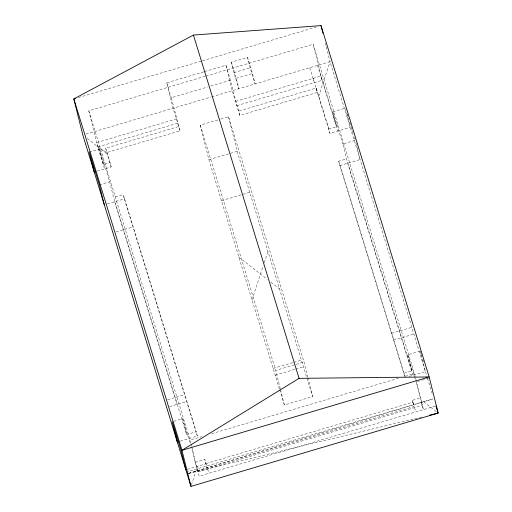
<?xml version="1.0" encoding="UTF-8"?>
<svg xmlns="http://www.w3.org/2000/svg" width="512" height="512" viewBox="0 0 512 512"><rect width="100%" height="100%" fill="white"/><g stroke="black" fill="none" stroke-linecap="round" stroke-linejoin="round"><path stroke-width="0.38" stroke-dasharray="2.56 1.92" d="M191.45 484.934L197.555 466.291M252.026 299.942L263.226 265.734M264.218 262.707L267.93 251.36M318.624 96.538L330.029 61.702L325.421 43.219M188.582 473.389L433.024 398.899L187.987 471.584M78.426 97.568L201.638 61.018M202.406 60.794L316.435 26.963M231.277 62.214L236.23 78.31L238.835 88.755L233.882 72.659L231.277 62.214L247.539 57.389L252.493 73.485L255.098 83.936L250.144 67.84L247.539 57.389M205.171 76.282L88.794 110.81L97.792 146.912L106.733 152.57L180.019 130.829L173.075 108.262L166.733 82.816L203.891 71.795M204.646 71.571L225.882 65.267C231.36 81.754 234.835 98.79 239.827 115.411L317.35 92.41L316.269 88.064L238.739 111.066M205.939 76.058L313.133 44.256L414.464 373.517L416.013 379.718M233.882 72.659L250.144 67.84M236.23 78.31L252.493 73.485M180.019 130.829L171.334 97.766L207.731 86.97M210.765 86.067L230.483 80.218M85.894 134.131L210.995 97.018M211.75 96.794L330.029 61.702L427.251 377.594M176.595 118.867L96.71 142.566L103.488 164.582L110.086 162.624L105.651 148.224L178.938 126.483M235.744 101.325L321.05 76.013L336.653 126.714L328.877 129.018L329.958 133.363L350.234 127.347L345.434 108.109L332.934 111.814L336.653 126.714M177.677 123.213L97.792 146.912L104.57 168.928M236.826 105.67L322.131 80.358L313.133 44.256M89.229 152.032L99.59 148.96L109.696 181.786L113.587 197.408L186.586 434.598L196.25 431.731L123.251 194.541L113.587 197.408M279.418 388.954L208.864 159.706L200.243 125.152L220.115 119.258M220.883 119.027L228.525 116.762L304.006 362.016L307.834 377.376M97.171 171.123L111.168 166.97L110.086 162.624M99.334 184.864L109.696 181.786M208.864 159.706L237.139 151.315L228.525 116.762M107.27 203.949L124.333 198.886L123.251 194.541M405.12 377.587L404.038 373.242L411.814 370.931L346.56 158.906L342.842 144.006L355.341 140.301M404.659 376.083L339.866 165.555L338.784 161.21L346.56 158.906M115.904 231.994L132.966 226.931M221.472 200.678L249.747 192.288M339.866 165.555L360.141 159.539L355.533 141.069M167.546 399.782L184.602 394.72M273.114 368.461L292.979 362.566M293.747 362.342L301.389 360.07M391.507 333.338L411.782 327.322M280.32 388.832L275.731 370.406L304.006 362.016M169.626 406.554L186.688 401.498M275.194 375.238L295.066 369.344M295.834 369.12L303.475 366.848M393.587 340.115L413.862 334.099M173.734 421.299L182.618 418.669L190.234 443.411M411.814 370.931L407.789 354.797L419.552 351.302M279.654 389.715L284.346 404.96L312.621 396.57L308.026 378.144M180.282 441.139L197.331 436.077L196.25 431.731M190.899 443.168L190.131 440.07L201.613 436.666M211.565 433.709L398.387 378.291M405.28 376.243L414.464 373.517M409.101 376.403L425.395 371.571L420.288 351.085L421.683 355.603M428.634 378.195L416.134 381.907L422.387 405.28L198.048 471.834L195.13 462.342L191.347 447.174M195.13 462.342L204.787 459.475L207.13 467.898L204.787 459.475M188.576 473.402L414.029 406.522L412.384 400.352L420.16 398.042M206.042 463.552L412.941 402.176L412.384 400.352M187.315 469.331L205.875 463.821M435.251 406.131L199.13 476.173L191.866 447.04M188.55 473.491L421.856 417.018M87.245 138.49L107.206 154.112M238.835 257.101L267.238 279.322M270.912 282.195L279.488 288.909M423.616 401.683L436.358 411.654M422.842 359.373L423.77 362.381M347.277 114.093L348.89 119.334M349.811 122.33L353.267 133.562M354.419 137.306L355.11 139.552M427.482 378.349L432.582 394.912M407.789 354.797L415.904 381.152M332.934 111.814L342.842 144.006M317.53 65.414L337.734 131.053M347.642 163.251L412.896 375.277M421.242 402.387L423.469 409.626L416.205 380.493M316.269 88.064L328.877 129.018M338.784 161.21L404.038 373.242M309.754 67.718L329.958 133.363M239.827 115.411L232.224 90.72L225.882 65.267M237.139 151.315L306.758 377.517M306.995 378.278L312.621 396.57M200.243 125.152L275.731 370.406M166.733 82.816L171.334 97.766M124.333 198.886L197.331 436.077M111.168 166.97L105.651 148.224M88.794 110.81L190.131 440.07M114.669 201.754L177.03 404.358M414.611 407.584L415.693 411.93M412.941 402.176L414.029 406.522M313.274 78.323L314.355 82.669M280.512 389.6L284.346 404.96M207.706 468.966L208.794 473.312M191.091 443.942L191.674 446.266M182.618 418.669L186.586 434.598M99.59 148.96L103.488 164.582"/><path stroke-width="0.77" d="M75.36 98.477L73.83 98.931L181.971 450.298L429.165 376.96L299.066 378.342L181.971 450.298L190.97 486.4L438.17 413.069L429.165 376.96L321.03 25.6L193.414 35.059L73.83 98.931L82.835 135.04L190.97 486.4M95.686 171.558L94.208 172L89.229 152.032L99.334 184.864L104.314 204.826M178.797 441.574L177.312 442.016L172.256 421.741L180.794 449.485L185.85 469.76M429.626 415.136L438.17 413.069L435.968 405.914M193.414 35.059L299.066 378.342M321.03 25.6L322.925 33.21"/></g></svg>
